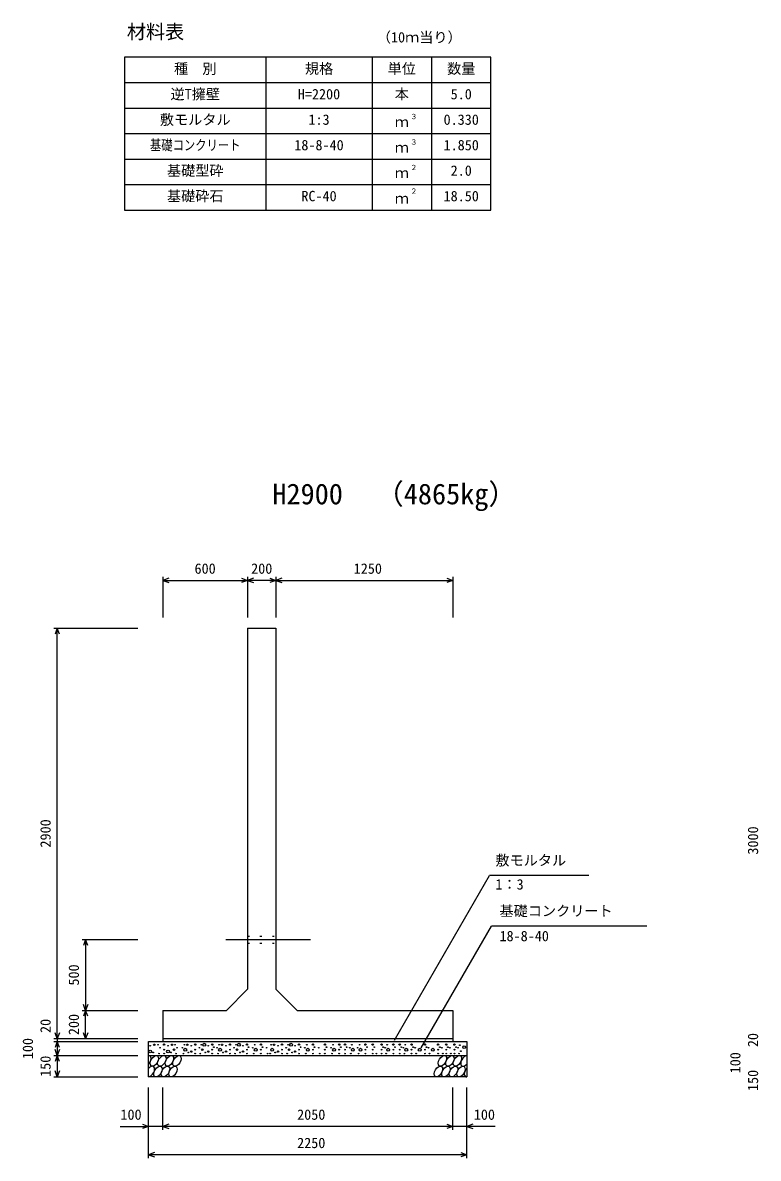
# Model space of a CAD drawing. Units: millimetres, scale not verified. Extents: x -42000 to 42000, y -14850 to 14850.
# Drawn here: x 29044 to 34243, y -8979 to -958 of the extents above; entities that cross this region are included whole.
import ezdxf
from ezdxf.enums import TextEntityAlignment as Align

# ---------------------------------------------------------------- set-up
doc = ezdxf.new("R2010")
doc.units = ezdxf.units.MM
doc.header["$LTSCALE"] = 50
doc.linetypes.add('DOTTED', pattern=[1.75, 0.25, -1.5])
doc.linetypes.add('LONG_DASHED_DOTTED', pattern=[15.25, 12, -1.5, 0.25, -1.5])
for name, color, linetype, lineweight in [('0-0_CENTER', 7, 'LONG_DASHED_DOTTED', 25), ('0-1_DIM', 7, 'Continuous', 25), ('0-3_HATCH', 6, 'Continuous', 25), ('0-4_HYO', 3, 'Continuous', 25), ('0-5_HYO2', 4, 'Continuous', 25), ('0-6_OUTLINE', 1, 'Continuous', 25), ('0-7_OUTLINE2', 4, 'DOTTED', 25), ('0-8_TXT', 7, 'Continuous', 25)]:
    doc.layers.add(name, color=color, linetype=linetype, lineweight=lineweight)
doc.styles.add('ＭＳ ゴシック', font='')
doc.styles.get('ＭＳ ゴシック').set_extended_font_data('MS Gothic')

msp = doc.modelspace()

# ---------------------------------------------------------------- linework, layer by layer
at = {"layer": '0-0_CENTER'}
msp.add_line((30479.23, -7434.23), (31114.23, -7434.23), dxfattribs=at)
at = {"layer": '0-1_DIM'}
for p, q in [((30033.84, -4872.34), (30033.84, -5159.23)), ((30633.84, -4872.34), (30633.84, -5159.23)), ((30833.84, -4872.34), (30833.84, -5159.23)), ((32083.84, -4872.34), (32083.84, -5159.23)), ((30033.84, -4897.34), (30633.84, -4897.34)), ((30833.84, -4897.34), (30633.84, -4897.34)), ((30833.84, -4897.34), (32083.84, -4897.34)), ((29263.84, -5234.23), (29858.84, -5234.23)), ((29288.84, -8134.23), (29288.84, -5234.23)), ((31670.99, -8145.55), (32342.26, -6982.88)), ((33044.67, -6982.88), (32342.26, -6982.88)), ((31860.47, -8199.95), (32356.74, -7340.39)), ((33456.28, -7340.39), (32356.74, -7340.39)), ((29463.84, -7434.23), (29858.84, -7434.23)), ((29488.84, -7434.23), (29488.84, -7934.23)), ((29463.84, -7934.23), (29858.84, -7934.23)), ((29488.84, -8134.23), (29488.84, -7934.23)), ((29263.84, -8134.23), (29858.84, -8134.23)), ((29263.84, -8154.23), (29858.84, -8154.23)), ((29288.84, -8134.23), (29288.84, -8154.23)), ((29288.84, -8154.23), (29288.84, -8254.23)), ((29263.84, -8254.23), (29858.84, -8254.23)), ((29288.84, -8254.23), (29288.84, -8404.23)), ((29263.84, -8404.23), (29858.84, -8404.23)), ((29933.84, -8979.23), (29933.84, -8479.23)), ((30033.84, -8779.23), (30033.84, -8479.23)), ((32083.84, -8779.23), (32083.84, -8479.23)), ((32083.84, -8779.23), (32083.84, -8479.23)), ((32183.84, -8979.23), (32183.84, -8479.23)), ((29734.29, -8754.23), (29933.84, -8754.23)), ((30033.84, -8754.23), (29933.84, -8754.23)), ((32083.84, -8754.23), (30033.84, -8754.23)), ((32183.84, -8754.23), (32083.84, -8754.23)), ((32383.38, -8754.23), (32183.84, -8754.23)), ((32183.84, -8954.23), (29933.84, -8954.23))]:
    msp.add_line(p, q, dxfattribs=at)
for points in [[(30076.13, -4881.95), (30033.84, -4897.34), (30076.13, -4912.73)], [(30591.55, -4881.95), (30633.84, -4897.34), (30591.55, -4912.73)], [(30676.13, -4881.95), (30633.84, -4897.34), (30676.13, -4912.73)], [(30791.55, -4881.95), (30833.84, -4897.34), (30791.55, -4912.73)], [(30876.13, -4881.95), (30833.84, -4897.34), (30876.13, -4912.73)], [(32041.55, -4881.95), (32083.84, -4897.34), (32041.55, -4912.73)], [(29304.23, -5276.52), (29288.84, -5234.23), (29273.45, -5276.52)], [(29504.23, -7476.52), (29488.84, -7434.23), (29473.45, -7476.52)], [(29504.23, -7891.95), (29488.84, -7934.23), (29473.45, -7891.95)], [(29504.23, -7976.52), (29488.84, -7934.23), (29473.45, -7976.52)], [(29304.23, -8091.95), (29288.84, -8134.23), (29273.45, -8091.95)], [(29504.23, -8091.95), (29488.84, -8134.23), (29473.45, -8091.95)], [(29304.23, -8196.52), (29288.84, -8154.23), (29273.45, -8196.52)], [(29304.23, -8211.95), (29288.84, -8254.23), (29273.45, -8211.95)], [(29304.23, -8296.52), (29288.84, -8254.23), (29273.45, -8296.52)], [(29304.23, -8361.95), (29288.84, -8404.23), (29273.45, -8361.95)], [(29891.55, -8738.84), (29933.84, -8754.23), (29891.55, -8769.62)], [(30076.13, -8738.84), (30033.84, -8754.23), (30076.13, -8769.62)], [(32041.55, -8738.84), (32083.84, -8754.23), (32041.55, -8769.62)], [(32226.13, -8738.84), (32183.84, -8754.23), (32226.13, -8769.62)], [(29976.13, -8938.84), (29933.84, -8954.23), (29976.13, -8969.62)], [(32141.55, -8938.84), (32183.84, -8954.23), (32141.55, -8969.62)]]:
    msp.add_lwpolyline(points, dxfattribs=at)
at = {"layer": '0-3_HATCH'}
for centre, radius in [((29973.78, -8177.05), 5), ((30000.91, -8177.05), 2.5), ((30043.81, -8176.18), 5), ((30099.88, -8177.05), 5), ((30120.91, -8177.05), 2.5), ((30186.77, -8177.05), 2.5), ((30207.8, -8177.05), 5), ((30263.87, -8176.18), 5), ((30306.77, -8177.05), 2.5), ((30327.8, -8177.05), 10), ((30383.87, -8176.18), 5), ((30431.99, -8177.05), 2.5), ((30453.02, -8177.05), 5), ((30509.1, -8176.18), 5), ((30551.99, -8177.05), 2.5), ((30573.02, -8177.05), 10), ((30629.1, -8176.18), 5), ((30683.92, -8177.05), 2.5), ((30727.54, -8176.18), 5), ((30800.05, -8177.05), 2.5), ((30821.08, -8177.05), 5), ((30877.16, -8176.18), 5), ((30920.05, -8177.05), 2.5), ((30941.08, -8177.05), 10), ((30997.16, -8176.18), 5), ((31051.97, -8177.05), 2.5), ((31095.59, -8176.18), 5), ((31180.19, -8176.18), 5), ((31237.57, -8177.05), 2.5), ((31281.19, -8176.18), 5), ((31322.31, -8176.18), 5), ((31370.84, -8177.05), 2.5), ((31425.28, -8177.05), 2.5), ((31466.4, -8176.18), 5), ((31517.95, -8176.18), 5), ((31580.75, -8176.18), 5), ((31620.57, -8177.05), 2.5), ((31663.97, -8176.18), 5), ((31708.73, -8176.18), 5), ((31748.55, -8177.05), 2.5), ((31792.67, -8176.18), 5), ((31887.03, -8176.18), 5), ((31980.5, -8176.18), 5), ((32037.84, -8176.18), 5), ((32095.55, -8176.18), 5), ((32133.42, -8180.09), 2.5), ((29945.74, -8225.2), 10), ((29945.74, -8184.06), 2.5), ((29966.77, -8232.21), 2.5), ((30007.92, -8240.09), 2.5), ((30014.93, -8198.07), 2.5), ((30043.81, -8212.07), 2.5), ((30043.81, -8240.09), 2.5), ((30071.85, -8225.2), 10), ((30071.85, -8184.06), 2.5), ((30092.87, -8232.21), 2.5), ((30113.9, -8212.07), 5), ((30127.92, -8240.09), 2.5), ((30134.93, -8198.07), 2.5), ((30172.75, -8198.07), 2.5), ((30179.76, -8240.09), 2.5), ((30193.78, -8212.07), 10), ((30214.81, -8232.21), 2.5), ((30235.83, -8225.2), 5), ((30235.83, -8184.06), 2.5), ((30263.87, -8212.07), 2.5), ((30263.87, -8240.09), 2.5), ((30292.75, -8198.07), 2.5), ((30299.76, -8240.09), 2.5), ((30313.78, -8212.07), 5), ((30334.81, -8232.21), 2.5), ((30355.83, -8225.2), 5), ((30355.83, -8184.06), 2.5), ((30383.87, -8212.07), 2.5), ((30383.87, -8240.09), 2.5), ((30395.21, -8193.75), 2.5), ((30417.97, -8198.07), 2.5), ((30424.98, -8240.09), 2.5), ((30439, -8212.07), 10), ((30460.03, -8232.21), 2.5), ((30481.06, -8225.2), 5), ((30481.06, -8184.06), 2.5), ((30509.1, -8212.07), 2.5), ((30509.1, -8240.09), 2.5), ((30537.97, -8198.07), 2.5), ((30544.98, -8240.09), 2.5), ((30559, -8212.07), 5), ((30580.03, -8232.21), 2.5), ((30601.06, -8225.2), 5), ((30601.06, -8184.06), 2.5), ((30629.1, -8212.07), 2.5), ((30629.1, -8240.09), 2.5), ((30640.44, -8193.75), 2.5), ((30669.9, -8198.07), 2.5), ((30676.91, -8240.09), 2.5), ((30690.93, -8212.07), 10), ((30727.54, -8212.07), 2.5), ((30727.54, -8240.09), 2.5), ((30738.88, -8193.75), 2.5), ((30768.34, -8198.07), 2.5), ((30775.35, -8240.09), 2.5), ((30793.04, -8240.09), 2.5), ((30807.06, -8212.07), 10), ((30828.09, -8232.21), 2.5), ((30849.12, -8225.2), 5), ((30849.12, -8184.06), 2.5), ((30877.16, -8212.07), 2.5), ((30877.16, -8240.09), 2.5), ((30906.03, -8198.07), 2.5), ((30913.04, -8240.09), 2.5), ((30927.06, -8212.07), 5), ((30948.09, -8232.21), 2.5), ((30969.12, -8225.2), 5), ((30969.12, -8184.06), 2.5), ((30997.16, -8212.07), 2.5), ((30997.16, -8240.09), 2.5), ((31008.5, -8193.75), 2.5), ((31037.96, -8198.07), 2.5), ((31044.97, -8240.09), 2.5), ((31058.99, -8212.07), 10), ((31095.59, -8212.07), 2.5), ((31095.59, -8240.09), 2.5), ((31106.93, -8193.75), 2.5), ((31136.39, -8198.07), 2.5), ((31143.4, -8240.09), 2.5), ((31180.19, -8212.07), 2.5), ((31180.19, -8240.09), 2.5), ((31191.53, -8193.75), 2.5), ((31223.55, -8198.07), 2.5), ((31230.56, -8240.09), 2.5), ((31244.58, -8212.07), 10), ((31281.19, -8212.07), 2.5), ((31281.19, -8240.09), 2.5), ((31292.53, -8193.75), 2.5), ((31322.31, -8212.07), 2.5), ((31322.31, -8240.09), 2.5), ((31333.65, -8193.75), 2.5), ((31356.83, -8198.07), 2.5), ((31363.84, -8240.09), 2.5), ((31377.86, -8212.07), 10), ((31411.26, -8198.07), 2.5), ((31418.27, -8240.09), 2.5), ((31432.29, -8212.07), 10), ((31466.4, -8212.07), 2.5), ((31466.4, -8240.09), 2.5), ((31477.73, -8193.75), 2.5), ((31517.95, -8212.07), 2.5), ((31517.95, -8240.09), 2.5), ((31529.29, -8193.75), 2.5), ((31543.97, -8240.09), 2.5), ((31580.75, -8212.07), 2.5), ((31580.75, -8240.09), 2.5), ((31592.09, -8193.75), 2.5), ((31606.56, -8198.07), 2.5), ((31613.57, -8240.09), 2.5), ((31627.59, -8212.07), 10), ((31663.97, -8212.07), 2.5), ((31663.97, -8240.09), 2.5), ((31675.31, -8193.75), 2.5), ((31708.73, -8212.07), 2.5), ((31708.73, -8240.09), 2.5), ((31720.07, -8193.75), 2.5), ((31734.53, -8198.07), 2.5), ((31741.54, -8240.09), 2.5), ((31755.56, -8212.07), 10), ((31792.67, -8212.07), 2.5), ((31792.67, -8240.09), 2.5), ((31804.01, -8193.75), 2.5), ((31818.48, -8198.07), 2.5), ((31825.49, -8240.09), 2.5), ((31849.91, -8212.07), 10), ((31887.03, -8212.07), 2.5), ((31887.03, -8240.09), 2.5), ((31898.36, -8193.75), 2.5), ((31912.83, -8198.07), 2.5), ((31919.84, -8240.09), 2.5), ((31943.39, -8212.07), 10), ((31980.5, -8212.07), 2.5), ((31980.5, -8240.09), 2.5), ((31991.84, -8193.75), 2.5), ((32006.3, -8198.07), 2.5), ((32013.31, -8240.09), 2.5), ((32037.84, -8212.07), 2.5), ((32037.84, -8240.09), 2.5), ((32049.18, -8193.75), 2.5), ((32063.64, -8198.07), 2.5), ((32070.65, -8240.09), 2.5), ((32095.55, -8212.07), 2.5), ((32095.55, -8240.09), 2.5), ((32106.89, -8193.75), 2.5), ((32121.35, -8198.07), 2.5), ((32128.36, -8240.09), 2.5), ((32140.43, -8222.11), 2.5), ((32163.98, -8194.1), 10)]:
    msp.add_circle(centre, radius, dxfattribs=at)
for centre, start_param, end_param in [((29921.47, -8291.75), 4.385593, 6.6745444), ((32169.98, -8291.75), 0.3357715, 4.4411806), ((29946.8, -8366.75), 3.5111464, 7.548991), ((32195.3, -8366.75), 1.2110787, 3.5658734)]:
    msp.add_ellipse(centre, major_axis=(21.81, 35.31), ratio=0.5792, start_param=start_param, end_param=end_param, dxfattribs=at)
for centre in [(29974.68, -8291.75), (30027.89, -8291.75), (30081.1, -8291.75), (30134.31, -8291.75), (32010.35, -8291.75), (32063.56, -8291.75), (32116.77, -8291.75), (30000, -8366.75), (30053.21, -8366.75), (30106.42, -8366.75), (31982.47, -8366.75), (32035.67, -8366.75), (32088.88, -8366.75), (32142.09, -8366.75)]:
    msp.add_ellipse(centre, major_axis=(21.81, 35.31), ratio=0.5792, dxfattribs=at)
at = {"layer": '0-4_HYO'}
for p, q in [((30763.84, -1201.23), (30763.84, -2281.23)), ((31513.84, -1201.23), (31513.84, -2281.23)), ((31933.84, -1201.23), (31933.84, -2281.23)), ((29763.84, -1381.23), (32353.84, -1381.23))]:
    msp.add_line(p, q, dxfattribs=at)
msp.add_lwpolyline([(29763.84, -2281.23), (32353.84, -2281.23), (32353.84, -1201.23), (29763.84, -1201.23)], close=True, dxfattribs=at)
at = {"layer": '0-5_HYO2'}
for p, q in [((29763.84, -1561.23), (32353.84, -1561.23)), ((29763.84, -1741.23), (32353.84, -1741.23)), ((29763.84, -1921.23), (32353.84, -1921.23)), ((29763.84, -2101.23), (32353.84, -2101.23))]:
    msp.add_line(p, q, dxfattribs=at)
at = {"layer": '0-6_OUTLINE'}
for p, q in [((30633.84, -5234.23), (30633.84, -7784.23)), ((30633.84, -5234.23), (30833.84, -5234.23)), ((30833.84, -5234.23), (30833.84, -7784.23)), ((30633.84, -7784.23), (30483.84, -7934.23)), ((30033.84, -7934.23), (30483.84, -7934.23)), ((30033.84, -7934.23), (30033.84, -8154.23)), ((32083.84, -7934.23), (32083.84, -8154.23)), ((29933.84, -8154.23), (32183.84, -8154.23)), ((30033.84, -8134.23), (32083.84, -8134.23)), ((32183.84, -8154.23), (32183.84, -8404.23)), ((29933.84, -8254.23), (32183.84, -8254.23))]:
    msp.add_line(p, q, dxfattribs=at)
for points in [[(30833.84, -7784.23), (30983.84, -7934.23), (32083.84, -7934.23)], [(32183.84, -8404.23), (29933.84, -8404.23), (29933.84, -8154.23)]]:
    msp.add_lwpolyline(points, dxfattribs=at)
at = {"layer": '0-7_OUTLINE2'}
for p, q in [((30633.84, -7409.23), (30833.84, -7409.23)), ((30633.84, -7459.23), (30833.84, -7459.23))]:
    msp.add_line(p, q, dxfattribs=at)

# ---------------------------------------------------------------- texts
at = {"layer": '0-1_DIM', "style": 'ＭＳ ゴシック'}
for s, p in [('600', (30258.84, -4872.34)), ('200', (30658.84, -4872.34)), ('1250', (31383.84, -4872.34)), ('敷モルタル', (32385.11, -6932.88)), ('1：3', (32385.11, -7102.99)), ('基礎コンクリート', (32413.99, -7290.39)), ('18-8-40', (32413.99, -7468.02)), ('100', (29735.2, -8729.23)), ('2050', (30983.84, -8729.23)), ('100', (32232.48, -8729.23)), ('2250', (30983.84, -8929.23))]:
    msp.add_text(s, height=73.31, dxfattribs=at).set_placement(p, align=Align.BOTTOM_LEFT)
for s, p in [('2900', (29263.84, -6784.23)), ('3000', (34263.84, -6834.23)), ('500', (29463.84, -7759.23)), ('20', (29263.84, -8094.16)), ('200', (29463.84, -8109.23)), ('20', (34263.84, -8194.16)), ('100', (29138.84, -8279.23)), ('150', (29263.84, -8404.23)), ('100', (34138.84, -8379.23)), ('150', (34263.84, -8504.23))]:
    msp.add_text(s, height=73.31, rotation=90, dxfattribs=at).set_placement(p, align=Align.BOTTOM_LEFT)
at = {"layer": '0-8_TXT', "style": 'ＭＳ ゴシック'}
for s, height, p in [('材料表', 98.97, (29780.51, -1101.23)), ('（10ｍ当り）', 73.31, (31547.17, -1119.56)), ('種\u3000別', 73.31, (30113.84, -1341.23)), ('規格', 73.31, (31038.84, -1341.23)), ('単位', 73.31, (31623.84, -1341.23)), ('数量', 73.31, (32043.84, -1341.23)), ('逆T擁壁', 73.31, (30088.84, -1521.23)), ('H=2200', 73.31, (30988.84, -1521.23)), ('本', 73.31, (31673.84, -1521.23)), ('5.0', 73.31, (32068.84, -1521.23)), ('敷モルタル', 73.31, (30013.84, -1701.23)), ('３', 36.66, (31783.08, -1650.61)), ('1:3', 73.31, (31063.84, -1701.23)), ('ｍ', 73.31, (31673.84, -1717.89)), ('0.330', 73.31, (32018.84, -1701.23)), ('18-8-40', 73.31, (30963.84, -1881.23)), ('ｍ', 73.31, (31673.84, -1897.89)), ('３', 36.66, (31783.08, -1830.61)), ('1.850', 73.31, (32018.84, -1881.23)), ('基礎型砕', 73.31, (30063.84, -2061.23)), ('ｍ', 73.31, (31673.84, -2077.89)), ('２', 36.66, (31783.08, -2010.61)), ('2.0', 73.31, (32068.84, -2061.23)), ('基礎砕石', 73.31, (30063.84, -2241.23)), ('RC-40', 73.31, (31013.84, -2241.23)), ('２', 36.66, (31783.08, -2177.28)), ('18.50', 73.31, (32018.84, -2241.23)), ('ｍ', 73.31, (31673.84, -2257.89)), ('H2900', 146.6, (30808.84, -4403.98)), ('（4865kg）', 146.6, (31537.46, -4403.98))]:
    msp.add_text(s, height=height, dxfattribs=at).set_placement(p, align=Align.BOTTOM_LEFT)
at = {"layer": '0-8_TXT', "style": 'ＭＳ ゴシック', "width": 0.8}
msp.add_text('基礎コンクリート', height=73.31, dxfattribs=at).set_placement((29943.84, -1881.23), align=Align.BOTTOM_LEFT)

doc.saveas('drawing.dxf')
